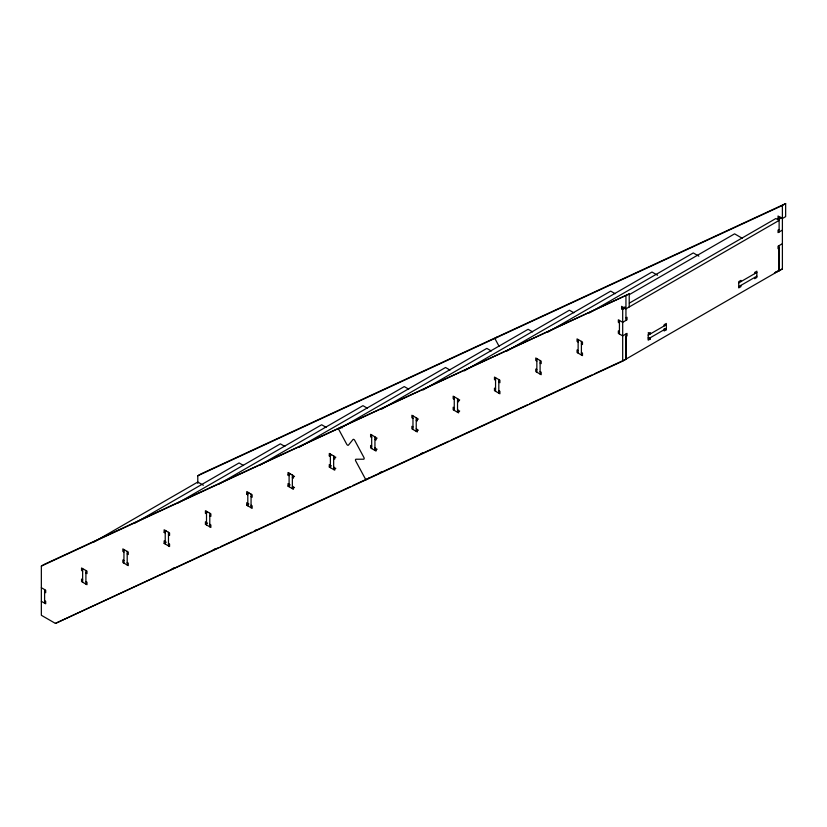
<?xml version="1.0" encoding="UTF-8"?>
<svg xmlns="http://www.w3.org/2000/svg" width="827" height="827" viewBox="0 0 827 827"><rect width="100%" height="100%" fill="white"/><g stroke="black" fill="none" stroke-linecap="round" stroke-linejoin="round"><path stroke-width="1.24" d="M165.224 532.939L164.139 532.309L164.139 529.807L169.566 532.939L169.566 535.451L168.481 534.821M206.512 513.846L205.427 513.226L205.427 510.714L210.864 513.846L210.864 516.358L209.779 515.728M247.811 494.763L246.725 494.132L246.725 491.62L252.152 494.763L252.152 497.265L251.067 496.645M289.099 475.67L288.013 475.039L288.013 472.527L293.44 475.67L293.44 478.171L292.355 477.551L294.536 476.29M330.387 456.576L329.301 455.946L329.301 453.444L334.739 456.576L334.739 459.088L333.653 458.458L335.824 457.207M629.213 306.962L629.213 293.905L44.606 564.2L41.35 566.082L41.35 615.288L55.43 623.413L622.69 361.13L622.69 309.463L624.861 308.213M622.69 361.13L625.946 359.249L625.946 334.015M774.444 272.982L779.127 270.811L779.127 245.578M779.127 270.811L782.394 268.93L782.394 205.468L785.65 203.587L785.65 216.633L782.394 218.514L778.042 216.012L778.042 218.514L779.127 219.145L782.394 217.263M197.787 483.392L197.787 475.763L201.054 473.881L785.65 203.587M93.802 542.067L197.787 482.038L203.37 485.253M135.101 522.974L239.086 462.944L243.551 465.518M177.505 503.24L280.374 443.851L284.839 446.425M218.804 484.146L321.662 424.758L326.127 427.342M260.091 465.063L362.96 405.664L367.426 408.249M299.147 447.262L404.248 386.581L408.714 389.155M498.092 336.537L494.835 338.419L499.043 346.244M340.435 428.169L445.536 367.488L450.002 370.062M164.139 532.309L166.31 531.058M381.733 409.076L486.834 348.394L491.3 350.968M205.427 513.226L207.598 511.965M423.021 389.982L528.122 329.301L532.588 331.885M246.725 494.132L248.896 492.871M165.224 541.509L164.139 540.889L164.139 543.391L166.31 542.14M464.309 370.889L569.41 310.208L573.876 312.792M288.013 475.039L290.184 473.788M206.512 522.426L205.427 521.796L205.427 524.308L207.598 523.046M506.724 351.155L610.708 291.125L615.174 293.699M329.301 455.946L331.472 454.695M247.811 503.333L246.725 502.702L246.725 505.214L248.896 503.953M548.012 332.061L651.996 272.031L657.579 275.246M289.099 484.24L288.013 483.609L288.013 486.121L290.184 484.87M589.3 312.968L693.284 252.938L698.867 256.163M55.43 623.413L218.018 547.867M377.112 438.114L374.941 439.364L376.027 439.995L376.027 437.483L370.599 434.351L370.599 436.852L371.685 437.483M330.387 465.146L329.301 464.516L329.301 467.028L331.472 465.777M41.35 566.082L629.213 293.905M294.536 487.372L292.355 488.633L292.355 475.039M629.481 294.526L734.583 233.845L742.398 238.352M418.41 419.02L416.229 420.271L417.315 420.902L417.315 418.39L411.887 415.257L411.887 417.769L412.973 418.39M335.824 468.289L333.653 469.54L333.653 455.946M459.698 399.927L457.527 401.178L458.613 401.808L458.613 399.296L453.175 396.164L453.175 398.676L454.261 399.296M629.399 303.085L775.871 218.514L779.127 220.395L625.946 308.843L621.604 306.331L621.604 308.843L622.69 309.463M377.112 449.195L374.941 450.446L374.941 436.852M621.604 308.843L624.861 306.962M778.042 218.514L780.223 217.263M171.747 569.131L173.98 567.839M418.41 430.102L416.229 431.353L416.229 417.769M213.035 550.038L215.268 548.746M459.698 411.009L457.527 412.26L457.527 398.676M254.323 530.944L256.566 529.652M625.946 317.919L627.031 317.289L627.031 319.801L622.69 322.313L618.348 319.801L618.348 322.313L619.433 322.933M779.127 229.482L778.042 230.102L778.042 232.614L782.394 230.102M369.142 477.985L365.885 479.867L355.734 460.99A1.54 0.889 60 0 1 355.951 459.223L363.684 459.212A1.54 0.889 60 0 0 363.901 457.445L354.721 440.357A1.54 0.889 60 0 0 353.057 439.457L348.405 445.174A1.54 0.889 60 0 1 346.74 444.275L338.388 428.748L341.654 426.866L342.182 427.848M379.314 473.023L381.557 471.731M782.394 243.696L778.042 246.208L778.042 248.71L779.127 248.09L779.127 270.687L625.946 359.125L625.946 336.527L627.031 335.896L627.031 333.384L622.69 335.896L618.348 333.384L618.348 330.883L619.433 331.503M420.612 453.94L422.845 452.648M648.223 335.152L666.324 324.691M738.749 282.875L756.86 272.424M648.223 338.915L666.324 328.453M738.749 286.638L756.86 276.187M650.394 337.654L650.394 338.915L648.223 340.166L648.223 333.891L650.394 332.64L650.394 333.891L648.223 332.64M664.153 325.952L664.153 324.691L666.324 323.44L666.324 329.715L664.153 330.965L664.153 329.715M197.787 475.763L782.394 205.468M775.354 272.186L782.394 268.93M220.354 546.781L251.987 532.154M254.334 531.068L350.4 486.658M352.736 485.573L448.885 441.122M451.232 440.036L527.45 404.796M529.797 403.71L591.946 374.972M594.293 373.897L625.946 359.249M664.153 328.453L666.324 329.715M648.223 337.654L650.394 338.915M578.135 342.027L577.05 341.396L577.05 338.894L582.487 342.027L582.487 344.539L581.402 343.908M578.135 350.596L577.05 349.976L577.05 352.478L582.487 355.62L582.487 353.108L581.402 352.478M536.847 361.12L535.762 360.489L535.762 357.977L541.189 361.12L541.189 363.632L540.103 363.001M536.847 369.69L535.762 369.059L535.762 371.571L541.189 374.703L541.189 372.202L540.103 371.571M495.559 380.213L494.474 379.583L494.474 377.071L499.901 380.213L499.901 382.715L498.815 382.095M495.559 388.783L494.474 388.152L494.474 390.664L499.901 393.797L499.901 391.295L498.815 390.664M454.261 407.876L453.175 407.246L453.175 409.758L458.613 412.89L458.613 410.378L457.527 409.758M412.973 426.959L411.887 426.339L411.887 428.851L417.315 431.983L417.315 429.471L416.229 428.851M371.685 446.053L370.599 445.433L370.599 447.934L376.027 451.077L376.027 448.565L374.941 447.934M333.653 467.028L334.739 467.658L334.739 470.17L329.301 467.028M292.355 486.121L293.44 486.752L293.44 489.253L288.013 486.121M251.067 505.214L252.152 505.835L252.152 508.347L246.725 505.214M209.779 524.308L210.864 524.928L210.864 527.44L205.427 524.308M168.481 543.391L169.566 544.021L169.566 546.533L164.139 543.391M123.936 552.033L122.851 551.402L122.851 548.901L128.278 552.033L128.278 554.545L127.193 553.914M123.936 560.603L122.851 559.982L122.851 562.484L128.278 565.627L128.278 563.115L127.193 562.484M82.638 571.126L81.553 570.496L81.553 567.984L86.99 571.126L86.99 573.628L85.905 573.008M82.638 579.696L81.553 579.065L81.553 581.577L86.99 584.71L86.99 582.208L85.905 581.577M41.35 587.708L45.692 590.22L45.692 592.721L44.606 592.101M44.606 600.671L45.692 601.301L45.692 603.803L41.35 601.301M779.127 219.145L779.127 231.984M754.689 273.675L754.689 272.424L756.86 271.173L756.86 277.448L754.689 278.699L754.689 277.448M740.93 281.625L740.93 280.374L738.749 281.625L738.749 287.899L740.93 286.638L740.93 285.387M625.946 295.787L625.946 320.421M619.433 320.421L619.433 334.015M581.402 341.396L581.402 354.99M578.135 339.515L578.135 353.108M540.103 360.489L540.103 374.083M536.847 358.608L536.847 372.202M498.815 379.583L498.815 393.176M495.559 377.701L495.559 391.295M454.261 396.795L454.261 410.378M412.973 415.888L412.973 429.471M371.685 434.971L371.685 448.565M330.387 454.064L330.387 467.658M289.099 473.158L289.099 486.752M251.067 494.132L251.067 507.716M247.811 492.251L247.811 505.835M209.779 513.226L209.779 526.809M206.512 511.344L206.512 524.928M168.481 532.309L168.481 545.903M165.224 530.427L165.224 544.021M127.193 551.402L127.193 564.996M123.936 549.521L123.936 563.115M85.905 570.496L85.905 584.089M82.638 568.614L82.638 582.208M44.606 589.589L44.606 603.183"/></g></svg>
